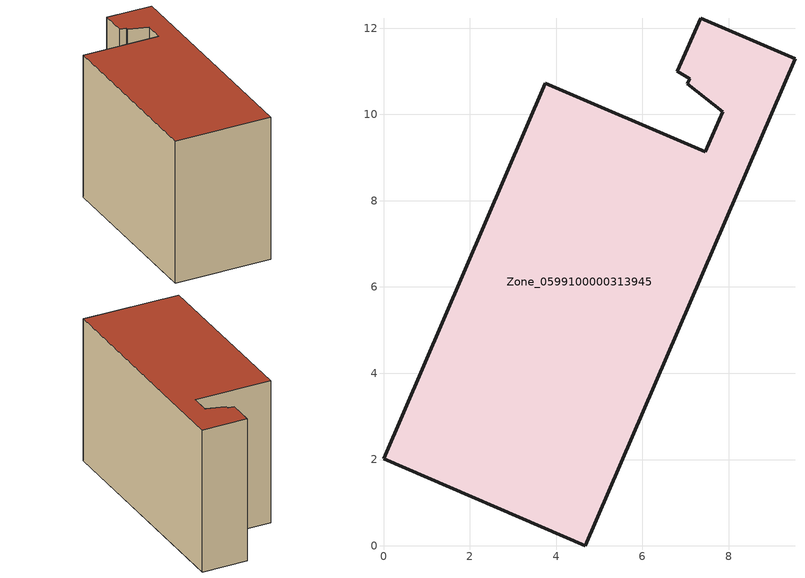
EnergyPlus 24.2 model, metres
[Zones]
Zone_0599100000313945
 floor ground (C_G): 0,2.01 3.75,10.72 7.46,9.13 7.86,10.06 7.04,10.71 7.09,10.83 6.8,11 7.35,12.23 9.54,11.29 4.68,0 z0
 wall outside (C_F): 3.75,10.72 0,2.01 4.68,0 9.54,11.29 7.35,12.23 6.8,11 7.09,10.83 7.04,10.71 7.86,10.06 7.46,9.13 3.75,10.72 z0:7.66
 roof outside (C_R): 7.04,10.71 7.86,10.06 7.46,9.13 3.75,10.72 0,2.01 4.68,0 9.54,11.29 7.35,12.23 6.8,11 7.09,10.83 z7.66
[BUILDING]
Pand.0599100000313945: North Axis=0; Terrain=City; Loads Convergence Tolerance Value=0.04; Temperature Convergence Tolerance Value=0.4; Solar Distribution=FullExterior; Maximum Number of Warmup Days=25; Minimum Number of Warmup Days=1
[Site:Location]
Rotterdam.The.Hague.AP_ZH_NLD Design_Conditions: Latitude=51.96; Longitude=4.45; Time Zone=1; Elevation=-4.5
[SITE:GROUNDTEMPERATURE:BUILDINGSURFACE]
18, 18, 18, 18, 18, 18, 18, 18, 18, 18, 18, 18
[MATERIAL] Thermal Absorptance=0.9; Solar Absorptance=0.7; Visible Absorptance=0.7
Name | Roughness | Thickness | Conductivity | Density | Specific Heat
G.TI.1975-1991 | MediumSmooth | 0.15 | 0.288461 | 540 | 1210
F.TI.1975-1991 | Rough | 0.3 | 0.230769 | 1920 | 840
R.TI.1975-1991 | MediumRough | 0.2 | 0.153846 | 1500 | 1000
[CONSTRUCTION]
C_G: G.TI.1975-1991
C_F: F.TI.1975-1991
C_R: R.TI.1975-1991
[ZONE]
Zone_0599100000313945: Type=1; Multiplier=1; Ceiling Height=Autocalculate; Volume=Autocalculate; Floor Area=autocalculate; Part of Total Floor Area=Yes
[ZONEINFILTRATION:DESIGNFLOWRATE]
Infil_Zone_0599100000313945: Zone or ZoneList or Space or SpaceList=Zone_0599100000313945; Schedule=AlwaysOn; Design Flow Rate Calculation Method=Flow/Area; Flow Rate per Floor Area=0.003; Constant Term Coefficient=1; Temperature Term Coefficient=0; Velocity Term Coefficient=0; Velocity Squared Term Coefficient=0
[HVACTEMPLATE:ZONE:IDEALLOADSAIRSYSTEM]
Zone_0599100000313945: Maximum Heating Supply Air Temperature=50; Minimum Cooling Supply Air Temperature=13; Maximum Heating Supply Air Humidity Ratio=0.0156; Minimum Cooling Supply Air Humidity Ratio=0.0077; Heating Limit=NoLimit; Cooling Limit=NoLimit; Dehumidification Control Type=ConstantSensibleHeatRatio; Cooling Sensible Heat Ratio=0.7; Dehumidification Setpoint=60; Humidification Control Type=None; Humidification Setpoint=30; Outdoor Air Method=None; Outdoor Air Flow Rate per Person=0.00944; Outdoor Air Flow Rate per Zone Floor Area=0; Outdoor Air Flow Rate per Zone=0; Demand Controlled Ventilation Type=None; Outdoor Air Economizer Type=NoEconomizer; Heat Recovery Type=None; Sensible Heat Recovery Effectiveness=0.7; Latent Heat Recovery Effectiveness=0.65
[ZONECONTROL:THERMOSTAT]
ThermostatControl_Zone_0599100000313945: Zone or ZoneList=Zone_0599100000313945; Control Type Schedule=DualSetpointControlType; Control 1=Thermostat_Zone_0599100000313945; Temperature Difference Between Cutout And Setpoint=0
[THERMOSTATSETPOINT:DUALSETPOINT]
Thermostat_Zone_0599100000313945: Heating Setpoint Temperature Schedule=HeatingSetpoint_Zone_0599100000313945; Cooling Setpoint Temperature Schedule=CoolingSetpoint_Zone_0599100000313945
[SCHEDULE:COMPACT]
HeatingSetpoint_Zone_0599100000313945: Through: 12/31, For: AllDays, Until: 24:00, 21
CoolingSetpoint_Zone_0599100000313945: Through: 12/31, For: AllDays, Until: 24:00, 24
DualSetpointControlType: Through: 12/31, For: AllDays, Until: 24:00, 4
AlwaysOn: Through: 12/31, For: AllDays, Until: 24:00, 1
